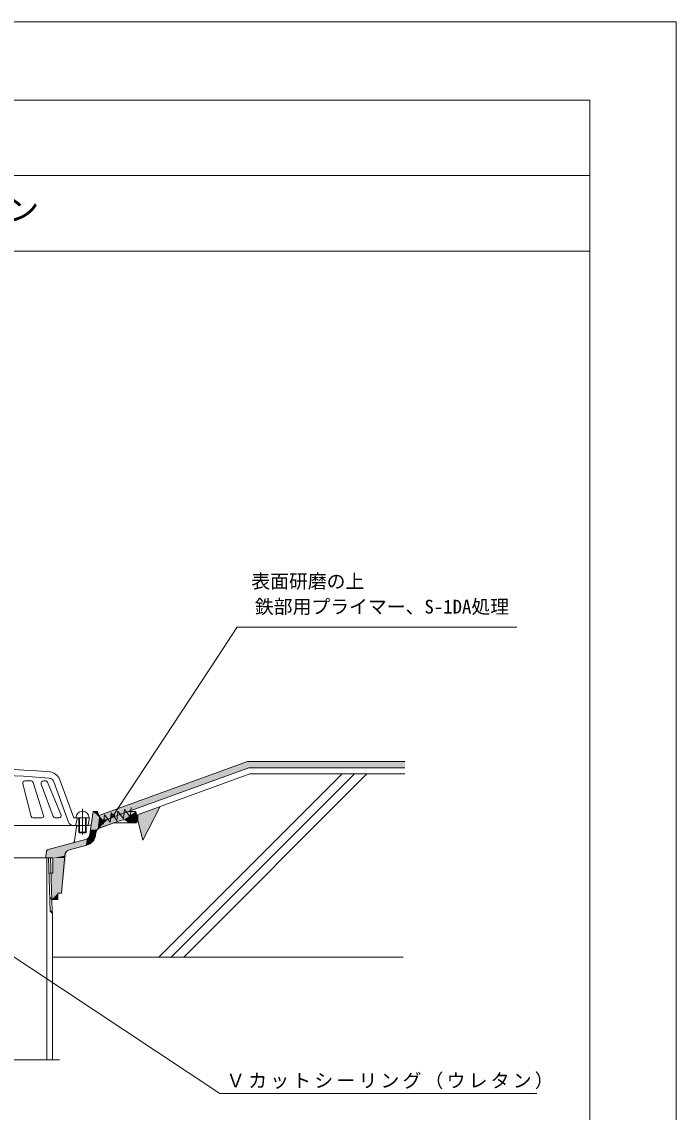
# Model space of a CAD drawing. Units: millimetres, scale not verified. Extents: x -505 to 545, y -737 to 748.
# Drawn here: x 24 to 545, y -120 to 748 of the extents above; entities that cross this region are included whole.
import ezdxf
from ezdxf.enums import TextEntityAlignment as Align

# ---------------------------------------------------------------- set-up
doc = ezdxf.new("R2010")
doc.units = ezdxf.units.MM
doc.header["$LTSCALE"] = 5
doc.header["$PDMODE"] = 32
doc.header["$PDSIZE"] = 2.5
doc.linetypes.add('CHAIN1', pattern=[8, 5, -1, 1, -1])
doc.linetypes.add('USER13', pattern=[20.32254, 0.00254, -5.08, 10.16, -5.08])
for name, color, linetype, lineweight in [('0-1_WAKU', 6, 'Continuous', 18), ('0-2_KUTAI', 7, 'Continuous', 18), ('0-4_0-0', 4, 'Continuous', 18), ('0-6_0-2', 4, 'Continuous', 18), ('0-7_0-3', 4, 'Continuous', 18), ('0-8_0-4', 4, 'Continuous', 18), ('0-A_0-A', 6, 'Continuous', 18)]:
    doc.layers.add(name, color=color, linetype=linetype, lineweight=lineweight)
doc.styles.add('ＭＳ ゴシック', font='')
doc.styles.get('ＭＳ ゴシック').set_extended_font_data('MS Gothic')

msp = doc.modelspace()

# ---------------------------------------------------------------- linework, layer by layer
at = {"layer": '0-1_WAKU'}
for q in [(-436.285, 685.928), (476.215, -674.072)]:
    msp.add_line((476.215, 685.928), q, dxfattribs=at)
at = {"layer": '0-2_KUTAI', "color": 4}
for p, q in [((195.161, 266.286), (418.081, 266.286)), ((208.729, 266.286), (209.512, 266.286)), ((209.433, 266.286), (209.512, 266.286)), ((207.782, 154.508), (328.844, 154.508)), ((95.343, 114.406), (100.835, 122.763)), ((110.813, 122.762), (109.969, 115.289)), ((116.249, 112.179), (116.249, 117.067)), ((181.374, -104.951), (-138.837, 107.494)), ((181.374, -104.951), (433.923, -104.951))]:
    msp.add_line(p, q, dxfattribs=at)
at = {"layer": '0-2_KUTAI'}
for p, q in [((85.109, 116.375), (203.612, 159.508)), ((115.225, 116.695), (205.375, 149.508)), ((120.108, 96.777), (133.946, 123.509)), ((85.352, 115.597), (87.396, 113.204)), ((85.352, 115.597), (87.396, 113.204)), ((87.396, 113.204), (90.539, 113.03)), ((87.396, 113.204), (90.539, 113.03)), ((90.539, 113.03), (92.1, 113.599)), ((92.1, 113.599), (108.601, 119.605)), ((108.601, 119.605), (114.601, 119.605)), ((115.65, 114.711), (120.108, 96.777)), ((48.251, 3.605), (327.415, 3.605))]:
    msp.add_line(p, q, dxfattribs=at)
at = {"layer": '0-2_KUTAI', "color": 2}
for p, q in [((203.612, 159.508), (85.109, 116.375)), ((107.047, 119.039), (204.494, 154.508)), ((90.539, 113.03), (108.601, 119.605))]:
    msp.add_line(p, q, dxfattribs=at)
at = {"layer": '0-2_KUTAI', "color": 3, "linetype": 'USER13'}
msp.add_line((108.601, 119.605), (114.601, 119.605), dxfattribs=at)
at = {"layer": '0-2_KUTAI', "color": 4}
for points in [[(100.835, 122.763), (179.523, 242.492), (195.038, 266.099)], [(203.925, 266.286), (208.372, 266.286), (209.433, 266.286)], [(109.969, 115.289), (105.501, 121.339), (104.656, 113.865), (100.188, 119.915), (99.344, 112.442), (94.876, 118.492), (94.031, 111.018), (89.563, 117.068), (88.718, 109.595)], [(114.601, 119.605), (116.101, 112.605), (115.101, 110.605)]]:
    msp.add_lwpolyline(points, dxfattribs=at)
at = {"layer": '0-2_KUTAI', "color": 3, "linetype": 'USER13'}
for points in [[(87.396, 113.204), (90.539, 113.03), (92.1, 113.599)], [(90.539, 113.03), (108.601, 119.605), (114.601, 119.605)]]:
    msp.add_lwpolyline(points, dxfattribs=at)
at = {"layer": '0-2_KUTAI'}
msp.add_lwpolyline([(90.539, 113.03), (108.601, 119.605), (114.601, 119.605)], dxfattribs=at)
at = {"layer": '0-2_KUTAI', "color": 4}
msp.add_arc((104.385, 106.896), 6, 38.17754, 109.99993, dxfattribs=at)
msp.add_point((96.466, 116.338), dxfattribs=at)
at = {"layer": '0-2_KUTAI'}
for points in [[(203.612, 159.508), (85.109, 116.375), (86.981, 113.984)], [(203.612, 159.508), (86.981, 113.984), (88.607, 113.171)], [(203.612, 159.508), (88.607, 113.171), (89.691, 112.629)], [(203.612, 159.508), (89.691, 112.629), (92.672, 113.578)], [(203.612, 159.508), (92.672, 113.578), (108.601, 119.605)], [(203.612, 159.508), (108.601, 119.605), (204.494, 154.508)], [(328.844, 154.508), (328.844, 159.508), (203.612, 159.508)], [(203.612, 159.508), (204.494, 154.508), (328.844, 154.508)], [(84.163, 105.383), (78.532, 105.039), (80.601, 119.605)], [(84.163, 105.383), (80.601, 119.605), (84.101, 119.605)], [(84.163, 105.383), (84.101, 119.605), (85.352, 115.597)], [(84.163, 105.383), (85.352, 115.597), (85.71, 114.753)], [(84.163, 105.383), (85.71, 114.753), (86.569, 113.463)], [(84.163, 105.383), (86.569, 113.463), (87.773, 112.861)], [(84.163, 105.383), (89.062, 112.689), (90.953, 112.947)], [(85.495, 106.328), (84.163, 105.383), (90.953, 112.947)], [(114.601, 119.605), (91.013, 108.414), (85.495, 106.328)], [(85.495, 106.328), (90.953, 112.947), (114.601, 119.605)], [(90.953, 112.947), (108.601, 119.605), (114.601, 119.605)], [(114.601, 119.605), (97.031, 110.605), (91.013, 108.414)], [(114.601, 119.605), (100.855, 111.745), (97.031, 110.605)], [(114.601, 119.605), (103.847, 113.105), (100.855, 111.745)], [(114.601, 119.605), (115.814, 112.017), (103.847, 113.105)], [(115.814, 112.017), (106.295, 112.833), (103.847, 113.105)], [(82.521, 101.039), (78.091, 101.162), (78.532, 105.039)], [(84.163, 105.383), (83.303, 104.351), (78.532, 105.039)], [(78.532, 105.039), (83.303, 104.351), (82.801, 102.861)], [(78.532, 105.039), (82.801, 102.861), (82.521, 101.039)], [(84.163, 105.383), (87.773, 112.861), (89.062, 112.689)], [(115.814, 112.017), (109.101, 110.605), (106.295, 112.833)], [(115.814, 112.017), (115.101, 110.605), (109.101, 110.605)], [(59.89, 88.445), (45.079, 89.364), (74.401, 97.247)], [(75.619, 97.58), (61.721, 89.191), (59.89, 88.445)], [(59.89, 88.445), (74.401, 97.247), (75.619, 97.58)], [(75.619, 97.58), (80.245, 95.838), (61.721, 89.191)], [(80.245, 95.838), (77.998, 93.905), (61.721, 89.191), (75.025, 92.715)], [(75.619, 97.58), (76.538, 98.391), (80.245, 95.838)], [(79.619, 97.364), (78.97, 96.445), (76.819, 98.728), (76.16, 98.121)], [(76.538, 98.391), (76.646, 98.553), (80.245, 95.838)], [(82.521, 101.039), (80.245, 95.838), (76.76, 98.64)], [(82.521, 101.039), (76.76, 98.64), (77.67, 99.971)], [(82.521, 101.039), (77.67, 99.971), (78.091, 101.162)], [(82.521, 101.039), (81.488, 97.59), (80.245, 95.838)], [(82.521, 101.039), (82.276, 99.516), (81.488, 97.59)], [(57.998, 84.445), (42.601, 82.605), (43.62, 88.067)], [(57.998, 84.445), (43.62, 88.067), (43.782, 88.499)], [(57.998, 84.445), (43.782, 88.499), (44.323, 89.094)], [(57.998, 84.445), (44.323, 89.094), (45.079, 89.364)], [(58.701, 87.04), (57.998, 84.445), (45.079, 89.364)], [(59.89, 88.445), (58.701, 87.04), (45.079, 89.364)], [(77.998, 93.905), (77.133, 93.472), (75.025, 92.715)], [(57.998, 84.445), (48.601, 82.605), (42.601, 82.605)], [(57.998, 84.445), (57.782, 82.716), (48.601, 82.605)], [(52.601, 54.605), (48.601, 82.605), (57.782, 82.716)], [(52.601, 54.605), (48.601, 70.605), (48.601, 82.605)], [(57.782, 82.716), (55.518, 54.605), (52.601, 54.605)], [(52.601, 54.605), (47.632, 49.605), (46.976, 70.605)], [(52.601, 54.605), (46.976, 70.605), (48.601, 70.605)], [(52.601, 54.605), (52.601, 49.605), (47.632, 49.605)]]:
    msp.add_solid(points, dxfattribs=at)
at = {"layer": '0-2_KUTAI', "color": 94}
msp.add_solid([(133.946, 123.509), (120.108, 96.777), (115.225, 116.695)], dxfattribs=at)
at = {"layer": '0-2_KUTAI', "color": 2}
for points in [[(83.032, 102.127), (78.129, 100.681), (80.601, 119.605)], [(80.601, 119.605), (84.101, 119.605), (85.11, 116.374)], [(80.601, 119.605), (85.11, 116.374), (85.408, 115.483)], [(80.601, 119.605), (85.408, 115.483), (85.897, 114.443)], [(80.601, 119.605), (85.897, 114.443), (86.754, 113.587)], [(83.538, 104.634), (83.032, 102.127), (80.601, 119.605)], [(83.538, 104.634), (80.601, 119.605), (86.754, 113.587)], [(114.601, 119.605), (102.715, 112.476), (83.538, 104.634)], [(92.931, 113.893), (114.601, 119.605), (83.538, 104.634)], [(90.118, 112.792), (92.931, 113.893), (83.538, 104.634)], [(83.538, 104.634), (86.754, 113.587), (88.405, 112.73)], [(92.931, 113.893), (108.601, 119.605), (114.601, 119.605)], [(114.601, 119.605), (105.15, 113.085), (102.715, 112.476)], [(114.601, 119.605), (107.991, 111.461), (105.15, 113.085)], [(114.601, 119.605), (109.101, 110.605), (107.991, 111.461)], [(114.601, 119.605), (115.101, 110.605), (109.101, 110.605)], [(114.601, 119.605), (116.101, 112.605), (115.101, 110.605)], [(83.538, 104.634), (88.405, 112.73), (90.118, 112.792)], [(74.713, 92.184), (64.33, 94.549), (75.619, 97.58)], [(83.032, 102.127), (78.365, 94.011), (74.713, 92.184)], [(83.032, 102.127), (74.713, 92.184), (78.129, 100.681)], [(74.713, 92.184), (76.662, 98.663), (78.129, 100.681)], [(74.713, 92.184), (75.619, 97.58), (76.662, 98.663)], [(83.032, 102.127), (81.206, 96.243), (78.365, 94.011)], [(83.032, 102.127), (82.829, 99.895), (81.206, 96.243)], [(42.601, 82.605), (43.877, 88.142), (59.89, 88.445)], [(59.89, 88.445), (48.601, 82.605), (42.601, 82.605)], [(74.713, 92.184), (59.89, 88.445), (43.782, 88.499)], [(74.713, 92.184), (43.782, 88.499), (44.336, 89.09)], [(74.713, 92.184), (44.336, 89.09), (45.376, 89.427)], [(74.713, 92.184), (45.376, 89.427), (64.33, 94.549)], [(59.89, 88.445), (52.601, 54.605), (48.601, 82.605)], [(59.89, 88.445), (55.518, 54.605), (52.601, 54.605)], [(52.601, 54.605), (48.601, 70.605), (48.601, 82.605)], [(52.601, 54.605), (47.632, 49.605), (46.976, 70.605)], [(52.601, 54.605), (46.976, 70.605), (48.601, 70.605)], [(52.601, 54.605), (52.601, 49.605), (47.632, 49.605)]]:
    msp.add_solid(points, dxfattribs=at)
at = {"layer": '0-4_0-0'}
for p, q in [((78.059, 101.386), (80.601, 119.605)), ((80.601, 119.605), (84.101, 119.605)), ((85.352, 115.597), (84.101, 119.605)), ((90.539, 113.03), (108.601, 119.605)), ((108.601, 119.605), (114.601, 119.605)), ((65.791, 96.192), (67.414, 107.321)), ((77.326, 108.605), (68.898, 108.605)), ((86.012, 106.594), (102.332, 112.534)), ((97.031, 110.605), (115.101, 110.605)), ((74.401, 97.247), (44.858, 89.331)), ((82.77, 102.587), (82.519, 100.785)), ((43.4, 87.709), (42.601, 82.605)), ((61.721, 89.191), (75.55, 92.897)), ((-66.399, 82.605), (48.601, 82.605)), ((48.601, 82.605), (48.601, 70.605)), ((58.032, 84.776), (55.518, 54.605)), ((45.476, 70.605), (48.601, 70.605)), ((52.601, 54.605), (55.518, 54.605)), ((52.601, 54.605), (52.601, 49.605)), ((47.632, 49.605), (46.084, 51.153)), ((47.632, 49.605), (52.601, 49.605))]:
    msp.add_line(p, q, dxfattribs=at)
at = {"layer": '0-4_0-0', "color": 2}
msp.add_arc((89.17, 116.789), 4, 197.33901, 289.99984, dxfattribs=at)
at = {"layer": '0-4_0-0'}
for centre, radius, start, end in [((68.898, 107.105), 1.5, 90, 171.70327), ((77.326, 110.605), 2, 270, 352.05656), ((87.722, 101.896), 5, 110.00006, 172.05659), ((63.812, 96.48), 2, 284.99949, 351.70314), ((73.107, 102.077), 5, 284.99989, 352.05656), ((73.107, 102.077), 9.5, 284.99989, 352.05656), ((45.376, 87.399), 2, 104.9994, 171.10522), ((63.015, 84.361), 5, 105.00016, 175.23635)]:
    msp.add_arc(centre, radius, start, end, dxfattribs=at)
at = {"layer": '0-6_0-2'}
for p, q in [((31.331, 115.729), (24.631, 141.603)), ((30.79, 144.105), (26.568, 144.105)), ((41.165, 116.567), (32.693, 142.721)), ((48.867, 115.583), (39.275, 141.408)), ((42.328, 144.105), (41.149, 144.105)), ((55.016, 116.678), (44.176, 142.869)), ((61.006, 111.237), (49.355, 143.247)), ((65.101, 114.605), (54.054, 144.957)), ((39.739, 114.605), (32.783, 114.605)), ((50.273, 114.605), (53.63, 114.605)), ((77.601, 114.605), (65.101, 114.605)), ((68.101, 114.605), (66.601, 108.605)), ((69.101, 103.105), (69.101, 114.605)), ((69.601, 102.605), (69.601, 114.605)), ((74.601, 102.605), (74.601, 114.605)), ((75.101, 103.105), (75.101, 114.605)), ((77.601, 114.605), (76.651, 108.905)), ((-94.399, 108.605), (69.101, 108.605)), ((69.101, 103.105), (75.101, 103.105)), ((69.601, 102.605), (69.101, 103.105)), ((69.601, 102.605), (74.601, 102.605)), ((75.101, 103.105), (74.601, 102.605))]:
    msp.add_line(p, q, dxfattribs=at)
at = {"layer": '0-6_0-2', "linetype": 'CHAIN1'}
msp.add_line((72.101, 101.197), (72.101, 121.748), dxfattribs=at)
at = {"layer": '0-6_0-2'}
for centre, radius, start, end in [((-8.899, -465.995), 619.6, 84.91969, 95.08031), ((-8.899, -465.995), 614.6, 84.91969, 95.08031), ((45.127, 141.708), 9.5, 20, 84.14653), ((26.568, 142.105), 2, 90, 194.51611), ((30.79, 142.105), 2, 17.95036, 90), ((41.149, 142.105), 2, 90, 200.37615), ((42.328, 142.105), 2, 22.48344, 90), ((45.127, 141.708), 4.5, 20.00002, 83.50549), ((32.783, 116.105), 1.5, 194.51591, 270), ((39.739, 116.105), 1.5, 270, 17.9503), ((50.273, 116.105), 1.5, 200.37597, 270), ((53.63, 116.105), 1.5, 270, 22.48378), ((72.101, 114.605), 5.25, 0.00018, 180), ((64.765, 112.605), 4, 199.9999, 270)]:
    msp.add_arc(centre, radius, start, end, dxfattribs=at)
at = {"layer": '0-7_0-3'}
for p, q in [((-64.399, 82.605), (46.601, 82.605)), ((43.751, 82.605), (43.751, -78.141)), ((45.101, 82.605), (46.426, 40.205)), ((46.601, 82.605), (47.926, 40.205)), ((47.926, 40.205), (46.426, 40.205)), ((46.426, 40.205), (48.251, 38.38)), ((53.78, -78.141), (-2.079, -78.141))]:
    msp.add_line(p, q, dxfattribs=at)
msp.add_lwpolyline([(47.926, 40.205), (48.251, 38.38), (48.251, -78.141)], dxfattribs=at)
at = {"layer": '0-8_0-4', "color": 2}
for p, q in [((203.612, 159.508), (328.844, 159.508)), ((204.494, 154.508), (328.844, 154.508))]:
    msp.add_line(p, q, dxfattribs=at)
at = {"layer": '0-8_0-4'}
for p, q in [((132.893, 3.605), (278.797, 149.508)), ((288.696, 149.508), (142.792, 3.605)), ((152.691, 3.605), (298.595, 149.508))]:
    msp.add_line(p, q, dxfattribs=at)
at = {"layer": '0-8_0-4', "color": 7}
msp.add_line((205.375, 149.508), (328.844, 149.508), dxfattribs=at)
at = {"layer": '0-A_0-A'}
for p, q in [((476.215, 685.928), (-436.285, 685.928)), ((476.215, 685.928), (476.215, -674.072)), ((476.215, 625.928), (-436.285, 625.928)), ((476.215, 565.928), (-436.285, 565.928))]:
    msp.add_line(p, q, dxfattribs=at)
at = {"layer": '0-A_0-A', "color": 7}
msp.add_lwpolyline([(-505.035, -736.572), (544.965, -736.572), (544.965, 748.428), (-505.035, 748.428)], close=True, dxfattribs=at)

# ---------------------------------------------------------------- texts
at = {"layer": '0-2_KUTAI', "style": 'ＭＳ ゴシック', "width": 1.1}
msp.add_text('③塗膜防水用縦引きルーフドレン', height=18.33, dxfattribs=at).set_placement((-374.803, 584.252), align=Align.BOTTOM_LEFT)
at = {"layer": '0-2_KUTAI', "style": 'ＭＳ ゴシック'}
for s, p in [('表面研磨の上', (206.535, 294.091)), ('鉄部用プライマー、S-1DA処理', (209.395, 273.922))]:
    msp.add_text(s, height=11, dxfattribs=at).set_placement(p, align=Align.BOTTOM_LEFT)
at = {"layer": '0-2_KUTAI', "insert": (186.562, -101.56), "char_height": 11, "attachment_point": 7, "style": 'ＭＳ ゴシック'}
msp.add_mtext('\\T1.17;Ｖカットシーリング（ウレタン）', dxfattribs=at)

doc.saveas('drawing.dxf')
